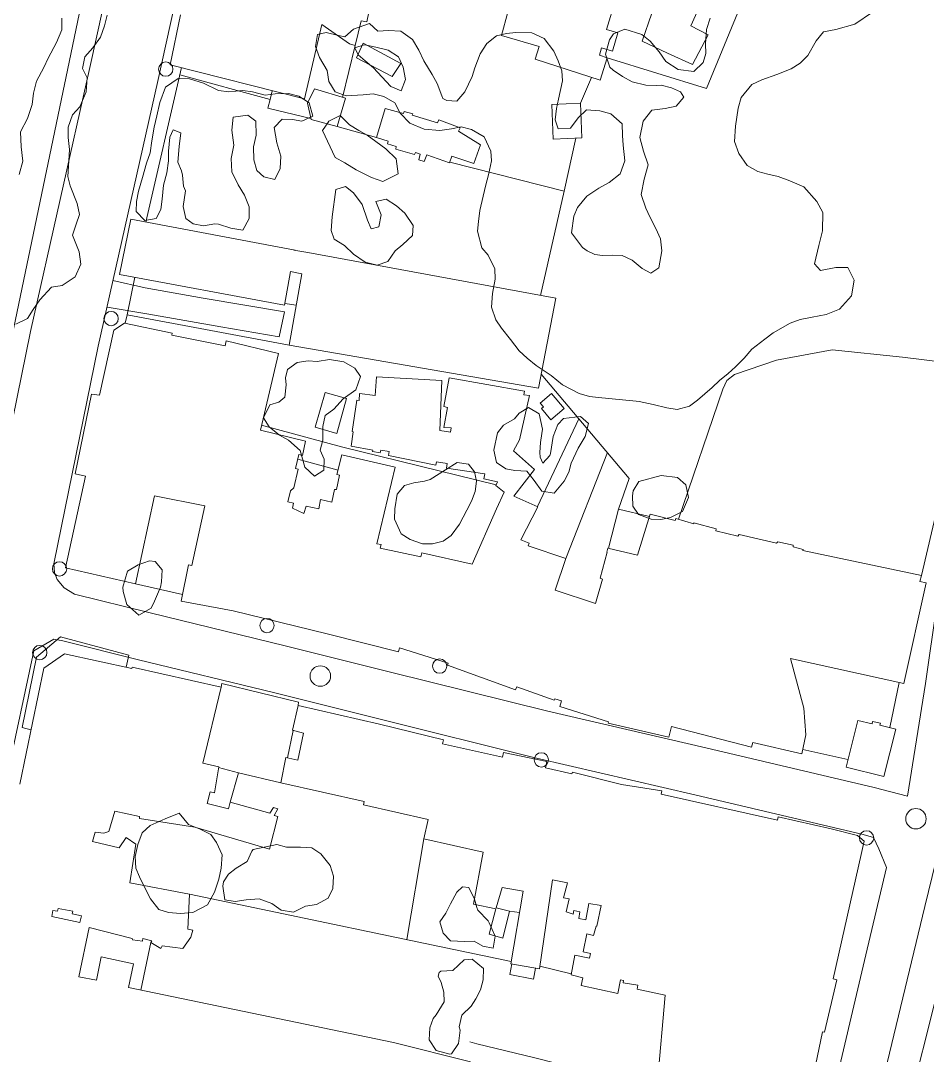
# Model space of a CAD drawing. Header units: metres. Extents: x 4652992 to 4879070, y 2074171 to 2309877.
# Drawn here: x 4653996.8 to 4654094.4, y 2307263.4 to 2307374.6 of the extents above; entities that cross this region are included whole.
import ezdxf

# ---------------------------------------------------------------- set-up
doc = ezdxf.new("R2010")
doc.units = ezdxf.units.M
doc.header["$MEASUREMENT"] = 0
doc.linetypes.add('DGN Style 3', pattern=[92.779933, 66.271381, -26.508552])
for name, color, linetype, lineweight in [('Level 18', 5, 'Continuous', 0), ('Level 19', 38, 'DGN Style 3', 0), ('Level 20', 30, 'DGN Style 3', 0), ('Level 30', 5, 'Continuous', 0), ('Level 31', 38, 'Continuous', 0), ('Level 35', 4, 'Continuous', 0), ('Level 36', 1, 'Continuous', 0), ('Level 37', 3, 'Continuous', 0), ('Level 40', 1, 'Continuous', 0), ('Level 45', 9, 'Continuous', 0), ('Level 53', 5, 'Continuous', 0), ('Level 61', 4, 'Continuous', 0)]:
    doc.layers.add(name, color=color, linetype=linetype, lineweight=lineweight)

# ---------------------------------------------------------------- blocks, each defined once
blk = doc.blocks.new('AL_1')
at = {"layer": 'Level 45'}
blk.add_circle((2.1e-05, 1.3e-05, 3e-05), 1.100002, dxfattribs=at)
blk = doc.blocks.new('POSTE_1')
at = {"layer": 'Level 61'}
blk.add_circle((-4.7e-05, -1.9e-05, -2.4e-05), 0.770001, dxfattribs=at)

msp = doc.modelspace()

# ---------------------------------------------------------------- linework, layer by layer
at = {"layer": 'Level 18', "color": 30}
for points in [[(4653993.06986, 2307317.732683, 1399.029663), (4653997.882727, 2307341.202971, 1397.629663), (4654004.257331, 2307369.598444, 1396.017163), (4654010.442095, 2307397.686935, 1394.304663), (4654011.548126, 2307403.068242, 1394.017163)], [(4654000.364053, 2307316.23692, 1399.022681), (4654005.163028, 2307339.639465, 1397.622681), (4654011.525829, 2307367.982365, 1396.010181), (4654017.725103, 2307396.136752, 1394.297681), (4654018.841643, 2307401.569191, 1394.010181)], [(4654002.599392, 2307312.961296, 1399.396345), (4654001.479448, 2307313.64142, 1399.296345), (4654000.728291, 2307314.54065, 1399.296345), (4654000.434504, 2307315.287385, 1399.258845), (4654000.364053, 2307316.23692, 1399.022681)], [(4654092.232994, 2307291.262576, 1399.329574), (4654088.620438, 2307292.171411, 1399.208845), (4654070.510841, 2307296.425941, 1399.046345), (4654053.508351, 2307300.37775, 1398.908845), (4654036.612643, 2307304.586467, 1399.271345), (4654025.261167, 2307307.420356, 1399.671345), (4654010.725771, 2307310.942945, 1399.683845), (4654002.599392, 2307312.961296, 1399.396345)], [(4654087.436258, 2307287.130894, 1399.205163), (4654069.332651, 2307291.384017, 1399.042663), (4654052.296412, 2307295.343669, 1398.905163), (4654035.359812, 2307299.562573, 1399.267663), (4654024.024335, 2307302.392468, 1399.667663), (4654009.491969, 2307305.914322, 1399.680163), (4654001.351313, 2307307.936219, 1399.392663), (4654000.366042, 2307308.140509, 1399.392663), (4653998.213388, 2307306.877301, 1399.517163)], [(4653979.703171, 2307222.708354, 1404.542163), (4653986.77421, 2307253.540759, 1402.767163), (4653990.774668, 2307272.085956, 1401.554663), (4653995.323199, 2307293.260925, 1400.417163), (4653998.213388, 2307306.877301, 1399.517163)], [(4654075.183271, 2307200.787365, 1404.510781), (4654083.319389, 2307234.559414, 1402.410781), (4654088.615163, 2307256.754869, 1401.085781), (4654094.084652, 2307279.398627, 1399.810781), (4654096.800728, 2307290.53879, 1399.285781)], [(4654070.458242, 2307201.925684, 1404.526381), (4654078.593114, 2307235.69256, 1402.426381), (4654083.889225, 2307257.889428, 1401.101381), (4654087.721877, 2307274.193431, 1399.826381), (4654089.955422, 2307283.560119, 1399.302017), (4654089.15259, 2307285.574766, 1399.302017), (4654088.569194, 2307286.811743, 1399.302017), (4654087.436258, 2307287.130894, 1399.205163)]]:
    msp.add_polyline3d(points, dxfattribs=at)
at = {"layer": 'Level 19', "linetype": 'DGN Style 3'}
msp.add_polyline3d([(4654092.232994, 2307291.262576, 1399.329574), (4654094.151988, 2307303.373144, 1398.567074), (4654095.38945, 2307311.865225, 1398.067074), (4654096.731121, 2307319.236557, 1397.825985), (4654097.670255, 2307322.93598, 1397.604574)], dxfattribs=at)
at = {"layer": 'Level 20', "linetype": 'Continuous'}
msp.add_polyline3d([(4654083.287826, 2307255.368865, 1401.251841), (4654077.91161, 2307256.743714, 1401.251841), (4654065.964528, 2307259.697983, 1401.039341), (4654061.870387, 2307260.638539, 1401.151841), (4654052.131251, 2307263.108865, 1401.126841), (4654045.899266, 2307264.633726, 1401.201841), (4654045.14786, 2307264.829641, 1401.264341)], dxfattribs=at)
at = {"layer": 'Level 30', "color": 1}
for points in [[(4654034.688816, 2307377.644558, 1400.109375), (4654034.034313, 2307374.509715, 1400.140625), (4654033.43756, 2307374.623841, 1398.296875), (4654032.814432, 2307371.972863, 1398.221875), (4654032.183463, 2307372.141644, 1398.121875), (4654029.201194, 2307374.220289, 1403.696875), (4654027.339247, 2307366.20729, 1403.659375), (4654012.892053, 2307369.883687, 1403.496875), (4654014.019065, 2307375.267444, 1403.421875)], [(4654060.807194, 2307376.886652, 1396.815625), (4654059.844242, 2307373.676346, 1394.896875), (4654061.071129, 2307373.323585, 1394.578125), (4654060.482802, 2307371.362349, 1394.515625), (4654059.309284, 2307371.691109, 1395.153125), (4654059.068796, 2307370.91483, 1395.246875), (4654059.898713, 2307370.630041, 1395.109375), (4654059.145266, 2307368.214861, 1395.409375), (4654052.173285, 2307370.476528, 1396.346875), (4654052.585706, 2307371.834483, 1396.346875), (4654048.549117, 2307373.022552, 1396.309375), (4654049.215045, 2307375.561055, 1397.740625)], [(4654070.384735, 2307377.387289, 1394.121875), (4654068.910871, 2307374.060349, 1394.153125), (4654070.791566, 2307373.123659, 1393.740625), (4654069.070646, 2307369.900455, 1393.784375), (4654066.390218, 2307371.150124, 1394.615625), (4654066.390218, 2307371.150124, 1395.715625), (4654063.684007, 2307372.44087, 1395.715625), (4654064.725908, 2307375.433871, 1394.540625)], [(4654045.579104, 2307359.27679, 1397.884375), (4654043.207213, 2307360.069773, 1398.009375), (4654042.956835, 2307359.353942, 1397.996875), (4654040.492122, 2307360.203487, 1398.171875), (4654040.227953, 2307359.479115, 1398.153125), (4654039.637124, 2307359.673937, 1398.153125), (4654039.805513, 2307360.291465, 1398.153125), (4654039.273958, 2307360.437459, 1398.153125), (4654039.1685, 2307360.239082, 1398.153125), (4654037.170504, 2307360.816936, 1398.171875), (4654037.213328, 2307361.100076, 1398.165625), (4654036.258684, 2307361.402218, 1398.165625), (4654036.332449, 2307361.666505, 1398.165625), (4654035.103452, 2307362.055341, 1398.046875), (4654036.014351, 2307365.185689, 1397.896875), (4654037.984015, 2307364.637809, 1397.984375), (4654038.063747, 2307364.877279, 1397.984375), (4654038.992665, 2307364.61623, 1398.003125), (4654038.944976, 2307364.463137, 1398.003125), (4654041.665386, 2307363.648404, 1398.303125), (4654041.788344, 2307363.971672, 1398.296875), (4654044.083461, 2307363.102625, 1397.840625), (4654043.92174, 2307362.764853, 1397.796875), (4654046.282552, 2307361.27119, 1397.478125), (4654045.579104, 2307359.27679, 1397.884375)], [(4654052.533144, 2307335.112122, 1401.521875), (4654025.694481, 2307339.724588, 1401.534375), (4654027.064126, 2307347.390914, 1400.309375), (4654025.827946, 2307347.652913, 1402.740625), (4654025.192068, 2307344.052814, 1402.684375), (4654007.446466, 2307347.345035, 1402.678125), (4654008.65201, 2307353.2689, 1402.628125), (4654026.353963, 2307349.940207, 1402.559375), (4654026.207198, 2307349.96244, 1400.440625), (4654027.702926, 2307349.710363, 1401.384375), (4654054.380631, 2307344.77729, 1401.415625), (4654052.533144, 2307335.112122, 1401.521875)], [(4654091.825034, 2307303.346895, 1403.028125), (4654079.614326, 2307306.038716, 1402.353125), (4654081.082239, 2307300.702688, 1402.403125), (4654081.292956, 2307297.841729, 1403.209375), (4654080.854844, 2307295.804618, 1403.396875), (4654075.578007, 2307296.999884, 1403.215625), (4654075.443146, 2307296.519698, 1403.209375), (4654066.811557, 2307298.745296, 1401.596875), (4654066.528951, 2307297.57872, 1401.596875), (4654060.019396, 2307299.093504, 1401.371875), (4654060.039061, 2307299.228416, 1400.784375), (4654054.831464, 2307300.872537, 1400.784375), (4654055.008139, 2307301.48252, 1400.809375), (4654054.276359, 2307301.697984, 1400.809375), (4654054.207271, 2307301.551243, 1400.809375), (4654050.191559, 2307303.001485, 1400.803125), (4654050.050822, 2307302.696973, 1400.803125), (4654042.74093, 2307305.337875, 1400.784375), (4654042.798114, 2307305.53385, 1401.359375), (4654037.568367, 2307307.183085, 1401.359375), (4654037.468464, 2307306.752932, 1401.440625), (4654029.785033, 2307308.689858, 1401.415625), (4654019.67617, 2307311.186856, 1401.609375), (4654014.079739, 2307312.211879, 1401.521875), (4654014.859602, 2307316.122415, 1402.209375), (4654015.208051, 2307316.065195, 1402.196875), (4654016.616261, 2307322.480241, 1403.971875), (4654011.217524, 2307323.552582, 1401.003125), (4654009.168758, 2307314.078033, 1401.053125), (4654001.621541, 2307315.797568, 1401.196875), (4654003.7736, 2307325.666623, 1401.546875), (4654002.683124, 2307325.89519, 1401.109375), (4654004.444312, 2307334.483217, 1400.896875), (4654005.279234, 2307334.360146, 1401.090625), (4654006.82321, 2307341.359759, 1401.078125), (4654007.967859, 2307342.118096, 1401.121875), (4654013.113528, 2307341.011224, 1400.990625), (4654013.067419, 2307340.812692, 1400.471875), (4654018.806921, 2307339.650041, 1402.678125), (4654018.915413, 2307340.217664, 1402.678125), (4654024.548307, 2307338.847209, 1402.896875), (4654022.601557, 2307330.615801, 1400.546875), (4654027.448125, 2307329.426922, 1400.390625), (4654027.11421, 2307327.888699, 1400.309375), (4654026.726585, 2307327.978208, 1400.315625), (4654026.38928, 2307326.47563, 1400.603125), (4654026.666156, 2307326.411695, 1400.603125), (4654026.194819, 2307324.382256, 1400.809375), (4654025.847047, 2307324.090688, 1400.809375), (4654025.543119, 2307322.882552, 1400.996875), (4654026.163321, 2307322.739337, 1400.984375), (4654026.054, 2307322.21839, 1400.953125), (4654027.288299, 2307321.654464, 1400.709375), (4654027.539186, 2307322.433248, 1400.603125), (4654028.903976, 2307322.129717, 1400.496875), (4654029.084269, 2307323.157223, 1400.378125), (4654030.297399, 2307322.853849, 1401.209375), (4654030.581814, 2307324.229187, 1401.178125), (4654030.788849, 2307324.216242, 1401.146875), (4654031.100613, 2307325.759581, 1401.034375), (4654030.837374, 2307325.831988, 1401.034375), (4654031.364991, 2307327.953021, 1401.046875), (4654037.11293, 2307326.625727, 1400.846875), (4654035.141468, 2307318.388404, 1401.403125), (4654035.578517, 2307318.310724, 1401.403125), (4654035.499936, 2307317.922132, 1401.859375), (4654039.856716, 2307316.985806, 1403.128125), (4654039.954058, 2307317.404929, 1402.996875), (4654045.368918, 2307316.201034, 1403.090625), (4654047.998696, 2307322.148063, 1402.465625), (4654047.998696, 2307322.148063, 1400.165625), (4654048.832871, 2307323.931021, 1398.784375), (4654047.929241, 2307324.662633, 1398.784375), (4654048.115182, 2307325.061297, 1398.784375), (4654046.654107, 2307325.352198, 1398.884375), (4654046.732765, 2307325.891847, 1399.015625), (4654042.618654, 2307326.516472, 1399.090625), (4654042.709215, 2307327.006888, 1399.065625), (4654041.547995, 2307327.182064, 1399.909375), (4654041.490735, 2307326.835033, 1399.909375), (4654036.365483, 2307327.879085, 1399.928125), (4654036.438112, 2307328.292294, 1399.928125), (4654035.564014, 2307328.447653, 1399.928125), (4654035.497412, 2307328.160885, 1399.928125), (4654034.648025, 2307328.322159, 1399.928125), (4654034.681326, 2307328.465543, 1399.928125), (4654032.360617, 2307328.873601, 1399.490625), (4654032.576096, 2307330.40431, 1399.678125), (4654032.467908, 2307330.440913, 1399.678125), (4654032.959516, 2307333.813716, 1399.728125), (4654033.213413, 2307333.801572, 1399.715625), (4654033.266606, 2307334.533038, 1399.715625), (4654034.949257, 2307334.342044, 1400.128125), (4654035.076364, 2307336.346382, 1400.028125), (4654042.120689, 2307335.928323, 1400.028125), (4654041.910093, 2307330.54991, 1399.340625), (4654043.051725, 2307330.390878, 1399.721875), (4654043.109889, 2307330.84229, 1401.778125), (4654042.353321, 2307330.900783, 1401.778125), (4654042.731839, 2307333.033003, 1401.615625), (4654042.322063, 2307333.127627, 1401.615625), (4654042.914928, 2307336.233006, 1401.559375), (4654051.006067, 2307334.807467, 1401.440625), (4654050.93779, 2307334.415892, 1401.440625), (4654051.569423, 2307334.316688, 1401.440625), (4654050.493856, 2307329.572186, 1401.434375), (4654050.493856, 2307329.572186, 1398.921875), (4654049.825323, 2307328.364811, 1398.846875), (4654052.079502, 2307326.354971, 1398.559375), (4654049.859527, 2307323.515511, 1399.871875), (4654052.445109, 2307322.371873, 1399.996875), (4654050.6377, 2307318.797119, 1400.228125), (4654051.519019, 2307318.465727, 1400.246875), (4654051.415948, 2307318.175286, 1400.246875), (4654055.453402, 2307316.789717, 1400.315625), (4654054.328565, 2307313.383315, 1400.603125), (4654058.659646, 2307311.953265, 1403.215625), (4654059.415701, 2307314.583554, 1403.178125), (4654059.146092, 2307314.680684, 1403.178125), (4654059.893956, 2307317.475796, 1403.153125), (4654059.885446, 2307317.489398, 1398.215625), (4654059.972571, 2307317.911536, 1398.215625), (4654063.162626, 2307317.15212, 1398.284375), (4654064.531184, 2307321.5497, 1397.846875), (4654067.22791, 2307320.880849, 1401.690625), (4654067.304379, 2307321.107601, 1401.690625), (4654069.217489, 2307320.538111, 1401.621875), (4654069.238167, 2307320.626444, 1401.621875), (4654071.649776, 2307319.988473, 1401.390625), (4654071.614345, 2307319.787165, 1401.390625), (4654073.975651, 2307319.184077, 1402.759375), (4654074.124611, 2307319.370825, 1402.753125), (4654078.121226, 2307318.4602, 1403.428125), (4654078.254679, 2307318.580698, 1403.421875), (4654079.924028, 2307318.218754, 1403.853125), (4654079.91003, 2307318.059052, 1403.809375), (4654080.98954, 2307317.775029, 1403.971875), (4654080.950013, 2307317.656132, 1403.959375), (4654093.712698, 2307314.978676, 1402.978125), (4654093.562783, 2307314.338267, 1403.009375), (4654094.214776, 2307314.176174, 1403.009375), (4654091.825034, 2307303.346895, 1403.028125)], [(4653996.724622, 2307292.518665, 1404.279483), (4653998.075126, 2307299.119586, 1405.854483), (4653999.285123, 2307305.022243, 1405.635733), (4654001.507923, 2307306.540856, 1405.573233), (4654008.783806, 2307304.98521, 1407.123233), (4654008.817368, 2307305.128246, 1407.123233), (4654018.36384, 2307302.958173, 1405.823233), (4654016.412455, 2307294.790695, 1403.604483), (4654018.119632, 2307294.410074, 1403.248233), (4654017.651316, 2307291.618676, 1403.041983), (4654017.186427, 2307291.725483, 1403.041983), (4654016.889535, 2307290.460157, 1402.673233), (4654019.170451, 2307289.889742, 1402.523233), (4654019.360397, 2307290.59984, 1402.485733), (4654023.600135, 2307289.428645, 1402.566983), (4654024.001131, 2307290.043871, 1402.579483), (4654024.4889, 2307289.885424, 1402.535733), (4654024.097876, 2307289.163543, 1402.604483), (4654024.460565, 2307289.068621, 1402.610733), (4654023.568019, 2307285.562971, 1402.866983), (4654015.557573, 2307287.913834, 1402.873233), (4654009.606901, 2307288.85082, 1402.966983), (4654009.611554, 2307289.070258, 1402.966983), (4654006.951545, 2307289.634571, 1403.029483), (4654006.29757, 2307287.440399, 1403.004483), (4654005.751217, 2307287.252491, 1403.129483), (4654004.807821, 2307287.364644, 1403.891983), (4654004.54839, 2307286.356497, 1403.891983), (4654007.406148, 2307285.688752, 1403.279483), (4654008.155463, 2307286.793323, 1402.679483), (4654009.216398, 2307286.08551, 1402.698233), (4654008.550459, 2307281.94435, 1404.466983), (4654014.986981, 2307280.721585, 1403.760733), (4654014.804485, 2307276.948039, 1403.473233), (4654015.325064, 2307276.828484, 1403.479483), (4654015.11677, 2307276.087715, 1403.629483), (4654014.257376, 2307274.858633, 1403.804483), (4654012.048611, 2307275.145547, 1403.798233), (4654011.898992, 2307274.855188, 1403.791983), (4654010.831253, 2307275.529496, 1404.010733), (4654010.9304, 2307275.703878, 1404.010733), (4654009.960848, 2307275.949737, 1404.010733), (4654009.899838, 2307275.639028, 1404.010733), (4654008.849161, 2307275.787547, 1404.010733), (4654008.80767, 2307275.959436, 1404.010733), (4654004.167782, 2307277.129395, 1403.648233), (4654003.064939, 2307271.816046, 1404.035733), (4654004.952255, 2307271.452192, 1404.023233), (4654005.456558, 2307273.957328, 1403.535733), (4654008.938839, 2307273.227179, 1403.591983), (4654008.421664, 2307270.667014, 1407.641983), (4654036.903127, 2307264.769491, 1406.429483), (4654036.903127, 2307264.769491, 1405.210733), (4654045.200446, 2307262.689711, 1405.441983)], [(4654081.199702, 2307256.95475, 1402.848233), (4654083.060458, 2307265.91664, 1402.585733), (4654083.295927, 2307265.874194, 1404.841983), (4654084.608789, 2307271.491743, 1404.766983), (4654084.223206, 2307271.59186, 1402.304483), (4654087.558418, 2307286.412742, 1401.585733), (4654086.835564, 2307287.019693, 1401.585733), (4654083.99568, 2307287.718018, 1404.529483), (4654078.303834, 2307289.012989, 1404.523233), (4654078.224032, 2307288.67153, 1401.535733), (4654065.718449, 2307291.460976, 1401.266983), (4654065.792308, 2307291.82701, 1401.266983), (4654061.466742, 2307292.518205, 1401.241983), (4654056.18622, 2307293.823207, 1401.229483), (4654056.122852, 2307293.652062, 1401.229483), (4654053.272671, 2307294.306327, 1404.141983), (4654053.424551, 2307294.956201, 1404.141983), (4654048.759738, 2307295.945779, 1404.048233), (4654048.630233, 2307295.441644, 1401.541983), (4654042.18762, 2307296.874138, 1401.929483), (4654042.29059, 2307297.31473, 1401.929483), (4654035.41308, 2307298.986324, 1402.941983), (4654026.662913, 2307300.994946, 1402.854483), (4654026.064702, 2307298.335287, 1402.848233), (4654027.24363, 2307298.029844, 1402.848233), (4654026.61354, 2307295.133783, 1402.848233), (4654025.344109, 2307295.401972, 1402.848233), (4654024.815806, 2307292.691448, 1402.891983)], [(4654024.815806, 2307292.691448, 1402.891983), (4654033.770745, 2307290.659033, 1404.885733), (4654033.690944, 2307290.317574, 1404.885733), (4654040.633409, 2307288.723915, 1404.829483), (4654040.17678, 2307286.67007, 1401.816983), (4654046.583548, 2307285.234199, 1401.735733), (4654045.519025, 2307279.629277, 1401.254483), (4654047.929954, 2307279.145477, 1401.560733), (4654047.219853, 2307276.407052, 1402.154483), (4654048.685345, 2307275.977798, 1402.079483), (4654049.41188, 2307278.886538, 1401.573233), (4654047.983818, 2307279.225958, 1401.498233), (4654048.628381, 2307281.43396, 1401.385733), (4654050.880679, 2307281.021391, 1401.341983), (4654049.538558, 2307273.228682, 1401.373233), (4654052.610738, 2307272.67433, 1401.535733), (4654054.041341, 2307282.245615, 1401.885733), (4654055.648626, 2307281.923082, 1401.460733), (4654055.206246, 2307280.330196, 1401.310733), (4654055.816207, 2307280.190178, 1401.341983), (4654055.483337, 2307278.815873, 1401.091983), (4654056.241631, 2307278.560565, 1401.060733), (4654056.329155, 2307278.935068, 1401.060733), (4654056.950206, 2307278.792504, 1401.054483), (4654056.859719, 2307278.105327, 1401.054483), (4654057.602762, 2307277.93476, 1401.054483), (4654057.925919, 2307279.717494, 1401.054483), (4654059.261098, 2307279.480635, 1402.366983), (4654058.810217, 2307277.251385, 1403.273233), (4654058.71298, 2307277.285312, 1403.273233), (4654058.431789, 2307276.282133, 1400.341983), (4654057.708352, 2307276.436594, 1400.341983), (4654057.324401, 2307274.493729, 1400.754483), (4654058.116953, 2307274.335008, 1403.754483), (4654057.998538, 2307273.828328, 1401.104483), (4654056.416007, 2307274.156784, 1401.060733), (4654056.021565, 2307272.01903, 1401.579483), (4654057.305454, 2307271.712705, 1403.873233), (4654057.12605, 2307270.895063, 1403.873233), (4654061.06822, 2307270.013341, 1403.985733), (4654061.335536, 2307271.507145, 1402.023233), (4654061.665668, 2307271.419756, 1402.010733), (4654061.639731, 2307271.158779, 1402.010733), (4654063.198495, 2307270.928624, 1401.616983), (4654063.139886, 2307270.477849, 1401.573233), (4654066.133447, 2307269.837093, 1403.941983), (4654065.316756, 2307260.542689, 1403.010733)], [(4654003.188907, 2307277.648901, 1403.948233), (4654000.170709, 2307278.307398, 1403.623233), (4654000.27591, 2307278.955543, 1403.616983), (4654000.784274, 2307278.88514, 1403.616983), (4654000.841478, 2307279.17917, 1403.616983), (4654002.423221, 2307278.879665, 1403.588858), (4654002.359998, 2307278.609929, 1403.563858), (4654003.337829, 2307278.373723, 1403.676358), (4654003.188907, 2307277.648901, 1403.948233)]]:
    msp.add_polyline3d(points, dxfattribs=at)
at = {"layer": 'Level 31'}
for points in [[(4654028.436705, 2307367.298153, 1398.109375), (4654031.760437, 2307366.286478, 1397.903125), (4654030.857403, 2307363.245669, 1398.215625), (4654028.062501, 2307364.006871, 1398.503125), (4654027.663283, 2307365.758464, 1398.359375), (4654028.436705, 2307367.298153, 1398.109375)], [(4654053.863826, 2307331.712184, 1397.353125), (4654052.832236, 2307332.929776, 1397.321875), (4654053.051216, 2307333.115304, 1397.290625), (4654052.717397, 2307333.509312, 1397.284375), (4654053.919372, 2307334.527672, 1397.265625), (4654055.284781, 2307332.916072, 1397.246875), (4654053.863826, 2307331.712184, 1397.353125)], [(4654090.966044, 2307298.464597, 1403.6625), (4654089.664071, 2307293.361205, 1403.59375), (4654085.602537, 2307294.357522, 1403.5375), (4654086.864434, 2307299.388818, 1403.625), (4654088.403385, 2307299.033323, 1404.08125), (4654088.467851, 2307299.285694, 1404.0875), (4654089.300845, 2307299.081664, 1404.09375), (4654089.25642, 2307298.865397, 1404.090625), (4654090.966044, 2307298.464597, 1403.6625)]]:
    msp.add_polyline3d(points, dxfattribs=at)
for points in [[(4654036.789216, 2307368.616646, 1397.703125), (4654032.931183, 2307370.63819, 1398.003125), (4654033.650436, 2307372.200019, 1397.959375), (4654037.696699, 2307370.030031, 1397.684375)], [(4654057.046732, 2307365.750899, 1396.134375), (4654057.19864, 2307362.031005, 1396.134375), (4654054.106512, 2307361.904732, 1396.134375), (4654053.954603, 2307365.624626, 1396.134375)], [(4654030.818979, 2307330.254922, 1399.503125), (4654031.867406, 2307334.016576, 1399.484375), (4654029.584382, 2307334.660594, 1399.484375), (4654028.505099, 2307330.917769, 1399.484375)]]:
    msp.add_3dface(points, dxfattribs=at)
at = {"layer": 'Level 35'}
for p, q in [((4654032.814433, 2307371.972863, 1397.734375), (4654031.446389, 2307366.382068, 1397.671875)), ((4654014.097016, 2307369.577058, 1399.609375), (4654010.262657, 2307352.966033, 1399.784375)), ((4654057.046732, 2307365.750898, 1395.509375), (4654058.230912, 2307368.511472, 1395.409375)), ((4654030.857402, 2307363.245669, 1397.996875), (4654035.103979, 2307362.057151, 1397.821875)), ((4654055.2741, 2307356.294131, 1396.646875), (4654056.525704, 2307362.003524, 1396.046875)), ((4654008.263951, 2307343.000111, 1399.534375), (4654009.080809, 2307347.041826, 1399.534375)), ((4654025.223998, 2307344.233594, 1399.959375), (4654026.465713, 2307344.041414, 1399.959375)), ((4654052.399244, 2307322.392159, 1398.353125), (4654056.867011, 2307331.829494, 1396.978425)), ((4654026.61541, 2307327.482961, 1400.315625), (4654030.953532, 2307326.298944, 1400.315625)), ((4654055.453402, 2307316.789716, 1397.996875), (4654059.929276, 2307328.194308, 1396.459375)), ((4654014.225997, 2307312.945275, 1401.196875), (4654009.168758, 2307314.078033, 1401.196875)), ((4654091.322063, 2307303.457774, 1401.653125), (4654090.302603, 2307298.620133, 1401.653125)), ((4654026.143122, 2307298.314969, 1402.516983), (4654025.518512, 2307295.365126, 1402.516983)), ((4654085.810911, 2307295.188329, 1401.603125), (4654080.955358, 2307296.271983, 1401.603125)), ((4654024.815806, 2307292.691448, 1402.216983), (4654020.240528, 2307293.764827, 1402.216983)), ((4654049.41188, 2307278.886538, 1401.266983), (4654050.486615, 2307278.733353, 1401.266983)), ((4654010.831253, 2307275.529496, 1404.079483), (4654009.736801, 2307270.394695, 1404.079483)), ((4654052.652364, 2307272.952826, 1401.579483), (4654056.044154, 2307272.141456, 1401.579483))]:
    msp.add_line(p, q, dxfattribs=at)
at = {"layer": 'Level 35', "extrusion": (-0.3747187024232211, 0.0953614283310533, 0.9222212814942622), "elevation": -1522623.558551, "flags": 128}
msp.add_lwpolyline([(-3383900.892791, 3635193.33841), (-3383900.712352, 3635204.265251), (-3383901.677511, 3635204.265251)], dxfattribs=at)
at = {"layer": 'Level 35', "flags": 128}
for points, elevation in [([(4654028.037877, 2307364.114913), (4654023.407694, 2307365.22917), (4654023.641702, 2307366.152291)], 1398.409375), ([(4654026.662913, 2307300.994946), (4654026.695813, 2307301.335707), (4654018.450588, 2307303.367841), (4654018.362852, 2307302.958397)], 1402.279483), ([(4654019.360397, 2307290.59984), (4654020.240528, 2307293.764827), (4654018.107268, 2307294.336374)], 1402.479483)]:
    msp.add_lwpolyline(points, dxfattribs=dict(at, elevation=elevation))
at = {"layer": 'Level 35', "extrusion": (0.0594627042005131, 0.026518057875559, 0.997878238772482), "elevation": 339323.327678, "flags": 128}
msp.add_lwpolyline([(211735.879121, -5179194.2447), (211728.024565, -5179204.228149), (211718.826045, -5179197.316531)], dxfattribs=at)
at = {"layer": 'Level 35', "extrusion": (-0.0137840911597543, 0.002964760039504, 0.9999005995741816), "elevation": -55911.160584, "flags": 128}
msp.add_lwpolyline([(4653602.829269, 2307515.629088), (4653585.396949, 2307518.904625), (4653585.202555, 2307518.000734)], dxfattribs=at)
at = {"layer": 'Level 35', "extrusion": (0.1491761460022069, 0.0485745274624669, 0.987616824859584), "elevation": 807731.499409, "flags": 128}
msp.add_lwpolyline([(752961.39972, -5075888.200087), (752964.201408, -5075890.35134), (752977.784003, -5075884.774018)], dxfattribs=at)
at = {"layer": 'Level 35', "extrusion": (0.1995324187684671, 0.6833021787300244, 0.7023424708809848), "elevation": 2506215.886473, "flags": 128}
msp.add_lwpolyline([(-3820715.420574, -2470815.124886), (-3820698.318886, -2470814.053717), (-3820689.400834, -2470813.807875)], dxfattribs=at)
at = {"layer": 'Level 35', "extrusion": (-0.0071108215910907, 0.0419109467931311, 0.9990960458110135), "elevation": 65004.132756, "flags": 128}
msp.add_lwpolyline([(-4974446.398994, -1494893.691419), (-4974443.227572, -1494895.01464), (-4974441.471065, -1494891.044976)], dxfattribs=at)
at = {"layer": 'Level 35'}
for points in [[(4654071.292577, 2307391.992083, 1393.709375), (4654078.354509, 2307386.160093, 1393.584375), (4654070.600074, 2307367.330158, 1393.859375), (4654059.898713, 2307370.630041, 1394.684375)], [(4654067.573573, 2307321.027468, 1396.259375), (4654072.366566, 2307334.998148, 1394.946875), (4654072.796814, 2307335.932155, 1394.959375), (4654073.605635, 2307336.567429, 1395.121875), (4654078.117759, 2307338.109304, 1396.459375), (4654084.114259, 2307339.238135, 1397.909375), (4654091.670573, 2307338.457001, 1398.471875), (4654098.391328, 2307337.63387, 1399.459375), (4654098.742315, 2307337.31802, 1399.471875), (4654098.699448, 2307336.224153, 1399.546875), (4654093.712698, 2307314.978676, 1399.921875)], [(4654052.180572, 2307272.751951, 1401.273233), (4654051.988409, 2307271.572978, 1401.329483), (4654049.444354, 2307272.075728, 1401.329483), (4654049.657523, 2307273.207216, 1401.329483)]]:
    msp.add_polyline3d(points, dxfattribs=at)
at = {"layer": 'Level 36'}
msp.add_polyline3d([(4654082.52708, 2307216.593431, 1406.473233), (4654090.073098, 2307248.839088, 1404.098233), (4654097.637624, 2307278.947953, 1402.198233), (4654138.113328, 2307269.869064, 1400.698233), (4654167.851684, 2307263.306462, 1399.123233), (4654176.142335, 2307262.094743, 1399.148233), (4654167.65155, 2307228.58291, 1400.973233)], dxfattribs=at)
at = {"layer": 'Level 37'}
for p, q in [((4653995.720537, 2307339.92096, 1400.119596), (4654008.763461, 2307402.419688, 1396.007096)), ((4654040.17678, 2307286.67007, 1401.780435), (4654038.368933, 2307275.816846, 1402.380435)), ((4654049.579309, 2307273.46529, 1401.830436), (4654014.986981, 2307280.721585, 1402.830436))]:
    msp.add_line(p, q, dxfattribs=at)
msp.add_polyline3d([(4653997.920819, 2307298.365374, 1401.901871), (4653996.980593, 2307298.639134, 1401.901871), (4653998.508862, 2307306.197757, 1401.539371), (4654001.090261, 2307308.388697, 1401.539371), (4654008.448726, 2307306.398464, 1401.539371), (4654008.174446, 2307305.115496, 1401.539371)], dxfattribs=at)
at = {"layer": 'Level 40', "color": 3}
for points in [[(4654088.44147, 2307375.537618, 1388.740925), (4654086.569387, 2307374.262013, 1388.740925), (4654084.526413, 2307373.68941, 1388.890925), (4654083.177203, 2307373.431147, 1388.965925), (4654082.382386, 2307372.476407, 1388.990925), (4654081.486518, 2307370.881267, 1389.215925), (4654080.677744, 2307370.071954, 1389.390925), (4654079.719041, 2307369.439368, 1389.615925), (4654078.150216, 2307368.852424, 1389.865925), (4654076.536067, 2307368.275914, 1390.090925), (4654075.462303, 2307367.764625, 1390.265925), (4654074.325857, 2307366.367079, 1390.665925), (4654074.008693, 2307365.207574, 1390.840925), (4654073.705538, 2307363.286373, 1391.265925), (4654073.611542, 2307361.648854, 1391.640925), (4654074.07534, 2307360.356975, 1391.990925), (4654074.967963, 2307359.061189, 1392.440925), (4654076.108065, 2307358.4195, 1392.865925), (4654077.185383, 2307358.124095, 1393.065925), (4654078.31848, 2307357.863255, 1393.265925), (4654079.545728, 2307357.391123, 1393.465925), (4654081.069332, 2307356.75596, 1393.740925), (4654082.474476, 2307355.199977, 1394.015925), (4654083.105611, 2307354.011791, 1394.065925), (4654083.074399, 2307352.027987, 1394.190925), (4654082.663136, 2307350.463504, 1394.490925), (4654082.203098, 2307348.483608, 1394.715925), (4654082.84814, 2307347.766265, 1395.490925), (4654084.50066, 2307348.09692, 1396.140925), (4654085.787137, 2307348.085198, 1396.340925), (4654086.477554, 2307346.741151, 1396.565925), (4654086.181352, 2307345.055371, 1396.640925), (4654084.888024, 2307343.599131, 1396.640925), (4654083.465626, 2307343.025884, 1396.565925), (4654081.969989, 2307342.753924, 1396.465925), (4654080.666103, 2307342.485226, 1396.340925), (4654079.578381, 2307342.119363, 1396.190925), (4654077.758575, 2307341.068747, 1395.940925), (4654076.880064, 2307340.370296, 1395.840925), (4654075.489084, 2307339.315772, 1395.765925), (4654074.638488, 2307338.326468, 1395.740925), (4654073.7077, 2307337.403029, 1395.740925), (4654072.919837, 2307336.683711, 1395.715925), (4654071.985546, 2307335.950697, 1395.690925), (4654071.187228, 2307335.186381, 1395.515925), (4654069.632412, 2307333.837741, 1395.515925), (4654068.764356, 2307333.184288, 1395.640925), (4654067.439559, 2307332.825595, 1395.840925), (4654066.330875, 2307332.986007, 1396.390925), (4654064.845642, 2307333.375315, 1396.815925), (4654063.339498, 2307333.674627, 1397.090925), (4654063.011775, 2307333.702664, 1397.440925), (4654058.968593, 2307334.115045, 1402.627471)], [(4654006.100488, 2307375.206351, 1398.557096), (4654005.824969, 2307374.070614, 1398.557096), (4654005.393802, 2307372.838083, 1398.557096), (4654004.58456, 2307371.721126, 1398.557096), (4654003.726363, 2307370.74907, 1398.582096), (4654003.448648, 2307369.480458, 1398.819596), (4654003.955888, 2307368.480812, 1399.219596), (4654003.869471, 2307366.980473, 1399.344596), (4654003.164853, 2307365.358709, 1399.294596), (4654002.385579, 2307364.501487, 1399.169596), (4654001.932194, 2307363.167467, 1398.969596), (4654001.903516, 2307362.053726, 1398.957096), (4654002.051668, 2307360.765016, 1398.994596), (4654002.006327, 2307359.575158, 1399.094596), (4654001.875474, 2307357.871842, 1399.394596), (4654002.141429, 2307356.875571, 1399.594596), (4654002.905712, 2307354.961785, 1399.644596), (4654003.132786, 2307353.787909, 1399.644596), (4654002.771629, 2307352.752342, 1399.744596), (4654002.402721, 2307351.558529, 1400.007096), (4654003.112495, 2307349.764271, 1400.332096), (4654003.280668, 2307348.444176, 1400.482096), (4654002.662723, 2307347.095492, 1400.594596), (4654001.276358, 2307346.167589, 1400.619596), (4654000.127794, 2307345.95744, 1400.594596), (4653998.86827, 2307344.626217, 1400.544596), (4653998.152417, 2307343.567337, 1400.507096), (4653997.541061, 2307342.617277, 1400.457096), (4653996.303628, 2307342.001172, 1400.419596)], [(4653996.651654, 2307358.086332, 1399.282096), (4653997.044975, 2307359.514509, 1399.244596), (4653996.870086, 2307361.049609, 1399.107096), (4653996.799694, 2307362.693531, 1398.932096), (4653997.542157, 2307364.11965, 1398.757096), (4653998.059997, 2307365.625262, 1398.669596), (4653998.187618, 2307366.822452, 1398.594596), (4653998.496463, 2307368.110422, 1398.494596), (4653999.30674, 2307369.600631, 1398.319596), (4653999.770198, 2307370.612144, 1398.169596), (4654000.67606, 2307372.293303, 1398.069596), (4654001.242854, 2307373.654014, 1398.194596), (4654001.242599, 2307374.881271, 1398.232096)], [(4654058.968593, 2307334.115045, 1402.627471), (4654058.003773, 2307334.23176, 1402.703125), (4654056.903236, 2307334.532007, 1402.803125), (4654055.106524, 2307335.458378, 1402.953125), (4654053.894883, 2307336.482708, 1403.128125), (4654052.272949, 2307337.55505, 1403.403125), (4654051.286455, 2307338.341223, 1403.528125), (4654050.443637, 2307339.140843, 1403.603125), (4654049.506014, 2307340.334834, 1403.653125), (4654048.534322, 2307341.583244, 1403.653125), (4654047.944787, 2307342.464174, 1403.653125), (4654047.469295, 2307343.83103, 1403.578125), (4654047.578873, 2307345.295846, 1403.478125), (4654047.842495, 2307346.818284, 1403.578125), (4654047.824697, 2307347.939943, 1403.603125), (4654047.092955, 2307349.412431, 1403.503125), (4654046.438249, 2307350.215254, 1403.403125), (4654045.967191, 2307352.000171, 1403.178125), (4654046.072335, 2307353.046926, 1403.053125), (4654046.20858, 2307354.226207, 1402.903125), (4654046.571442, 2307355.772334, 1402.528125), (4654046.851364, 2307356.96506, 1402.128125), (4654047.154987, 2307358.059194, 1401.428125), (4654047.463045, 2307359.571389, 1400.653125), (4654047.380076, 2307360.61494, 1400.478125), (4654046.658701, 2307362.131604, 1400.278125), (4654045.295983, 2307362.91137, 1400.203125), (4654044.195447, 2307363.211617, 1400.153125), (4654043.158613, 2307362.984968, 1400.153125), (4654041.899598, 2307362.809532, 1400.153125), (4654040.203623, 2307362.967644, 1400.178125), (4654038.666127, 2307363.601439, 1400.178125), (4654037.652965, 2307364.673148, 1400.128125), (4654037.070832, 2307365.785197, 1400.028125), (4654035.875491, 2307366.479816, 1399.753125), (4654034.720151, 2307366.746131, 1399.578125), (4654033.669983, 2307366.66225, 1399.453125), (4654031.812564, 2307366.531622, 1399.453125), (4654030.654257, 2307366.98488, 1399.453125), (4654029.972884, 2307368.07324, 1399.453125), (4654029.787709, 2307369.280045, 1399.503125), (4654028.94636, 2307370.684669, 1399.553125), (4654028.518269, 2307371.854339, 1399.653125), (4654028.730054, 2307373.155901, 1399.703125), (4654029.667648, 2307373.358862, 1399.828125), (4654031.000732, 2307373.051575, 1399.878125), (4654031.667275, 2307372.897931, 1399.878125), (4654032.606337, 2307373.705896, 1399.928125), (4654034.338581, 2307374.309075, 1399.540625), (4654035.248248, 2307373.493922, 1399.715625), (4654036.387764, 2307373.557333, 1399.628125), (4654037.711741, 2307373.508365, 1399.465625), (4654038.949608, 2307372.594282, 1399.165625), (4654039.64287, 2307371.456389, 1399.053125), (4654040.197585, 2307370.327138, 1398.990625), (4654041.067855, 2307368.8457, 1399.078125), (4654041.614453, 2307367.881339, 1399.190625), (4654042.117263, 2307366.531167, 1399.590625), (4654042.243165, 2307366.269266, 1400.003125), (4654042.656424, 2307366.034312, 1400.178125), (4654043.719925, 2307365.975425, 1400.228125), (4654044.611586, 2307366.980576, 1400.378125), (4654045.371406, 2307368.62146, 1400.428125), (4654045.688363, 2307369.572826, 1400.478125), (4654046.228969, 2307371.077981, 1400.478125), (4654046.953253, 2307372.168279, 1400.403125), (4654047.991555, 2307372.999933, 1400.328125), (4654049.083193, 2307373.260515, 1400.278125), (4654050.088924, 2307373.35464, 1400.253125), (4654051.816001, 2307373.329053, 1400.253125), (4654053.12095, 2307372.702298, 1400.328125), (4654054.160779, 2307371.345052, 1400.603125), (4654054.619971, 2307370.307908, 1400.728125), (4654055.024361, 2307369.236831, 1400.803125), (4654055.096962, 2307368.149104, 1400.653125), (4654054.685229, 2307366.195159, 1400.528125), (4654054.446777, 2307365.179132, 1400.453125), (4654054.300164, 2307363.955677, 1400.278125), (4654054.636416, 2307362.993436, 1400.003125), (4654055.963568, 2307363.060036, 1399.428125), (4654056.787091, 2307364.174023, 1399.128125), (4654057.692085, 2307365.036405, 1398.628125), (4654059.121443, 2307364.939751, 1398.303125), (4654060.310851, 2307364.619018, 1398.128125), (4654061.512125, 2307363.550512, 1398.128125), (4654061.543256, 2307362.286085, 1398.353125), (4654061.626225, 2307361.242533, 1398.503125), (4654061.796597, 2307359.573492, 1398.803125), (4654061.321162, 2307358.146443, 1399.128125), (4654060.118449, 2307357.212993, 1399.653125), (4654058.998675, 2307356.632942, 1400.078125), (4654057.717457, 2307355.764152, 1400.728125), (4654056.729523, 2307354.548369, 1401.353125), (4654056.323694, 2307353.617489, 1401.453125), (4654056.086739, 2307351.809515, 1401.378125), (4654057.262843, 2307350.234598, 1401.353125), (4654057.758499, 2307349.864906, 1401.307411)], [(4654057.758499, 2307349.864906, 1401.307411), (4654058.577831, 2307349.486676, 1400.307411), (4654059.414572, 2307349.388866, 1399.507411), (4654060.519754, 2307349.418879, 1398.682411), (4654061.513377, 2307349.379763, 1397.707411), (4654062.594198, 2307348.893934, 1397.107411), (4654063.671567, 2307347.98226, 1396.607411), (4654064.605961, 2307347.482734, 1396.432411), (4654065.453106, 2307348.046192, 1396.357411), (4654065.780674, 2307349.866964, 1396.332411), (4654065.655055, 2307351.175803, 1396.207411), (4654065.149436, 2307352.287691, 1396.132411), (4654064.483432, 2307353.531309, 1396.132411), (4654064.082418, 2307354.476904, 1396.132411), (4654063.55934, 2307355.924643, 1396.132411), (4654063.900865, 2307357.599989, 1396.132411), (4654064.301673, 2307359.119475, 1396.232411), (4654063.834373, 2307360.601777, 1396.382411), (4654063.412398, 2307362.073647, 1396.457411), (4654063.774834, 2307363.838988, 1396.457411), (4654064.712576, 2307364.997849, 1396.257411), (4654066.141978, 2307365.190247, 1396.107411), (4654067.344761, 2307365.434814, 1396.007411), (4654068.139577, 2307366.389554, 1395.832411), (4654067.801348, 2307366.988864, 1395.807411), (4654066.846044, 2307367.398394, 1395.807411), (4654065.723402, 2307367.704233, 1395.807411), (4654065.238796, 2307367.673576, 1395.807411), (4654064.053422, 2307367.709429, 1395.982411), (4654062.603057, 2307368.043305, 1396.132411), (4654061.543148, 2307368.619129, 1396.182411), (4654060.559928, 2307369.319512, 1396.332411), (4654060.20429, 2307369.638403, 1396.307411), (4654059.71608, 2307371.030711, 1396.282411), (4654060.172666, 2307372.58476, 1396.257411), (4654060.601441, 2307373.197123, 1396.232411), (4654061.821632, 2307373.72211, 1396.132411), (4654063.648546, 2307373.159338, 1395.982411), (4654064.530662, 2307372.434824, 1395.957411), (4654065.499975, 2307371.263597, 1395.832411), (4654066.218256, 2307370.244967, 1395.707411), (4654067.543156, 2307369.37112, 1395.557411), (4654069.216638, 2307369.1755, 1395.382411), (4654070.248529, 2307370.123069, 1395.332411), (4654070.523872, 2307371.102583, 1395.307411), (4654070.481947, 2307372.155133, 1395.232411), (4654070.600356, 2307373.692223, 1395.157411), (4654070.9733, 2307374.886291, 1395.157411)], [(4654033.126048, 2307370.955998, 1398.578125), (4654033.890185, 2307370.313368, 1398.740625), (4654034.772282, 2307369.573574, 1398.815625), (4654035.669161, 2307368.59712, 1398.915625), (4654036.64468, 2307367.555889, 1398.990625), (4654037.750191, 2307367.067831, 1399.053125), (4654038.224653, 2307368.288021, 1398.990625), (4654037.954143, 2307369.633266, 1398.915625), (4654037.443158, 2307370.754031, 1398.878125), (4654036.362185, 2307371.446362, 1398.865625), (4654035.031797, 2307371.776322, 1398.928125), (4654034.024907, 2307371.98507, 1398.978125), (4654033.77485, 2307372.019379, 1398.990625), (4654032.764865, 2307371.715682, 1398.965625), (4654033.126048, 2307370.955998, 1398.578125)], [(4654014.293235, 2307354.635063, 1400.178125), (4654014.577638, 2307353.359799, 1400.178125), (4654015.382036, 2307352.80212, 1400.140625), (4654016.474517, 2307352.573495, 1400.115625), (4654017.71535, 2307352.775931, 1400.040625), (4654018.102968, 2307352.733086, 1399.990625), (4654019.408341, 2307352.315797, 1399.790625), (4654020.716122, 2307352.107321, 1399.703125), (4654021.383076, 2307353.349342, 1399.628125), (4654021.402731, 2307354.624291, 1399.515625), (4654020.897829, 2307355.857341, 1399.490625), (4654020.206408, 2307356.993817, 1399.478125), (4654019.522595, 2307358.361171, 1399.478125), (4654019.467694, 2307359.816153, 1399.478125), (4654019.756033, 2307361.238522, 1399.478125), (4654019.527421, 2307362.849872, 1399.440625), (4654019.672225, 2307364.258809, 1399.440625), (4654021.239307, 2307364.455813, 1399.428125), (4654022.099876, 2307363.838657, 1399.428125), (4654022.13918, 2307362.317481, 1399.453125), (4654021.865044, 2307361.05468, 1399.503125), (4654021.908152, 2307359.648944, 1399.565625), (4654022.201558, 2307358.511184, 1399.628125), (4654022.974764, 2307357.821117, 1399.628125), (4654024.150804, 2307357.549963, 1399.628125), (4654024.735592, 2307358.741139, 1399.578125), (4654024.815223, 2307360.072049, 1399.478125), (4654024.374099, 2307361.476501, 1399.403125), (4654024.084118, 2307363.125264, 1399.490625), (4654024.927572, 2307364.024167, 1399.540625), (4654026.07204, 2307364.016189, 1399.490625), (4654027.053573, 2307363.813145, 1399.465625), (4654028.239251, 2307364.377247, 1399.603125), (4654027.847705, 2307365.793531, 1399.840625), (4654026.726062, 2307366.494145, 1399.903125), (4654025.626988, 2307366.79408, 1399.928125), (4654024.190253, 2307366.753128, 1399.790625), (4654023.130739, 2307366.625203, 1399.765625), (4654021.738003, 2307366.969583, 1399.803125), (4654020.718684, 2307367.111549, 1399.840625), (4654019.211577, 2307366.970506, 1399.978125), (4654018.1035, 2307367.132937, 1400.040625), (4654016.48849, 2307367.924041, 1400.053125), (4654014.983413, 2307368.387376, 1400.153125), (4654013.750187, 2307368.415819, 1400.165625), (4654012.382175, 2307367.475017, 1400.190625), (4654011.787369, 2307365.844149, 1400.303125), (4654011.444254, 2307364.387883, 1400.340625), (4654011.180514, 2307363.169211, 1400.340625), (4654010.909167, 2307361.719661, 1400.340625), (4654010.745977, 2307360.43128, 1400.340625), (4654010.337309, 2307359.29255, 1400.340625), (4654009.929021, 2307357.758257, 1400.290625), (4654009.49195, 2307356.30039, 1400.228125), (4654009.254204, 2307355.192042, 1400.165625), (4654009.231759, 2307354.103843, 1400.090625), (4654010.152683, 2307353.147085, 1400.040625), (4654011.398715, 2307353.371585, 1399.953125), (4654011.876741, 2307354.308217, 1399.865625), (4654012.025729, 2307355.43703, 1399.803125), (4654012.191328, 2307356.934225, 1399.615625), (4654012.530638, 2307358.275053, 1399.540625), (4654012.716018, 2307359.558318, 1399.503125), (4654012.728065, 2307360.602388, 1399.478125), (4654012.844087, 2307362.087751, 1399.428125), (4654013.219153, 2307362.885278, 1399.503125), (4654014.031159, 2307362.558478, 1399.515625), (4654013.848569, 2307361.088464, 1399.503125), (4654013.735337, 2307359.416351, 1399.528125), (4654014.097721, 2307358.472057, 1399.628125), (4654014.226038, 2307358.023732, 1399.678125), (4654014.343323, 2307356.833526, 1399.828125), (4654014.53301, 2307356.347788, 1399.878125), (4654014.293235, 2307354.635063, 1400.178125)], [(4654030.650081, 2307359.902596, 1399.778125), (4654031.69446, 2307359.358672, 1399.765625), (4654032.897388, 2307358.591661, 1399.703125), (4654034.555516, 2307357.76632, 1399.653125), (4654035.786779, 2307357.319198, 1399.590625), (4654037.419065, 2307358.178561, 1399.465625), (4654037.21154, 2307359.78858, 1399.178125), (4654036.098465, 2307360.837979, 1399.090625), (4654035.017137, 2307361.623583, 1399.115625), (4654034.103327, 2307362.323927, 1399.265625), (4654033.192387, 2307362.837083, 1399.453125), (4654032.185852, 2307363.442229, 1399.640625), (4654031.195814, 2307364.416626, 1399.615625), (4654029.975141, 2307363.812089, 1399.753125), (4654029.839372, 2307363.633552, 1399.778125), (4654029.292532, 2307362.803693, 1399.840625), (4654030.650081, 2307359.902596, 1399.778125)], [(4654030.322929, 2307353.537761, 1399.969911), (4654030.212774, 2307352.075438, 1400.019911), (4654030.553062, 2307351.136886, 1400.132411), (4654031.634911, 2307350.469014, 1400.419911), (4654032.627171, 2307349.519606, 1400.869911), (4654033.872279, 2307348.65137, 1401.394911), (4654035.158339, 2307348.354833, 1401.432411), (4654036.323519, 2307348.737047, 1401.044911), (4654037.084751, 2307349.886527, 1400.019911), (4654037.919655, 2307350.554106, 1399.257411), (4654038.970572, 2307351.543808, 1398.707411), (4654039.053904, 2307352.593894, 1398.544911), (4654038.132815, 2307353.945314, 1398.519911), (4654037.237295, 2307354.709696, 1398.519911), (4654036.148831, 2307355.448831, 1398.519911), (4654035.014765, 2307355.198916, 1398.669911), (4654035.589126, 2307353.764725, 1399.144911), (4654035.354871, 2307352.47049, 1399.544911), (4654034.534989, 2307352.264361, 1399.594911), (4654034.122994, 2307353.196201, 1399.582411), (4654033.533971, 2307354.86623, 1399.507411), (4654032.614312, 2307356.124337, 1399.569911), (4654031.747582, 2307356.812345, 1399.644911), (4654030.708826, 2307356.470717, 1399.844911), (4654030.322929, 2307353.537761, 1399.969911)], [(4654028.722463, 2307337.997819, 1401.115625), (4654030.03368, 2307338.206976, 1401.015625), (4654031.589177, 2307337.964282, 1400.953125), (4654032.776274, 2307337.248304, 1400.940625), (4654033.363884, 2307336.368269, 1400.890625), (4654032.88315, 2307334.920603, 1400.953125), (4654031.494522, 2307333.984898, 1400.990625), (4654030.484147, 2307332.86884, 1400.915625), (4654029.577572, 2307332.194084, 1400.803125), (4654029.319479, 2307330.997451, 1400.640625), (4654029.302852, 2307329.535722, 1400.590625), (4654029.048543, 2307328.454531, 1400.565625), (4654029.449841, 2307327.477919, 1400.528125), (4654029.428992, 2307326.296319, 1400.515625), (4654028.41158, 2307325.647145, 1400.515625), (4654027.380623, 2307326.629504, 1400.490625), (4654026.884586, 2307328.39566, 1400.503125), (4654025.630548, 2307329.522559, 1400.628125), (4654024.656152, 2307330.049868, 1400.640625), (4654023.5601, 2307330.954199, 1400.640625), (4654022.926748, 2307331.937844, 1400.640625), (4654023.601798, 2307333.317399, 1400.590625), (4654024.580505, 2307333.603299, 1400.590625), (4654025.246054, 2307334.147579, 1400.615625), (4654025.374925, 2307335.490351, 1400.578125), (4654025.286784, 2307336.208583, 1400.578125), (4654025.499574, 2307337.113253, 1400.565625), (4654026.570294, 2307337.889702, 1400.565625), (4654027.732937, 2307338.063361, 1400.565625), (4654028.722463, 2307337.997819, 1401.115625)], [(4654052.580299, 2307332.369123, 1399.128125), (4654052.944329, 2307330.72375, 1399.090625), (4654052.880071, 2307330.249201, 1399.090625), (4654052.718994, 2307329.26101, 1399.090625), (4654052.680836, 2307328.197842, 1399.053125), (4654052.705425, 2307327.702787, 1399.053125), (4654052.970678, 2307327.035668, 1399.040625), (4654053.753683, 2307327.880317, 1399.028125), (4654053.80026, 2307328.079301, 1399.003125), (4654054.091364, 2307329.923026, 1398.803125), (4654054.601786, 2307331.203448, 1398.578125), (4654055.199768, 2307331.857763, 1398.403125), (4654057.054976, 2307332.082086, 1398.203125), (4654057.885872, 2307331.331024, 1398.140625), (4654057.554653, 2307329.916026, 1398.215625), (4654056.789552, 2307328.647776, 1398.240625), (4654056.040843, 2307327.049489, 1398.240625), (4654055.768707, 2307326.086931, 1398.228125), (4654055.264103, 2307325.131419, 1398.203125), (4654054.21176, 2307323.836249, 1398.303125), (4654052.875394, 2307324.028165, 1398.728125), (4654052.065843, 2307325.170466, 1399.028125), (4654051.252628, 2307326.197093, 1399.415625), (4654049.95702, 2307326.263082, 1399.828125), (4654049.018954, 2307326.456285, 1400.128125), (4654047.984489, 2307327.137813, 1400.415625), (4654047.703487, 2307328.43777, 1400.590625), (4654048.093788, 2307330.305208, 1400.540625), (4654048.760559, 2307331.15338, 1400.540625), (4654049.922673, 2307331.817315, 1400.465625), (4654050.443669, 2307332.442791, 1400.228125), (4654051.451812, 2307333.049047, 1399.903125), (4654052.580299, 2307332.369123, 1399.128125)], [(4654042.525447, 2307326.342366, 1400.790625), (4654043.757488, 2307327.106338, 1400.690625), (4654045.004311, 2307326.934987, 1400.703125), (4654045.631038, 2307326.114665, 1400.778125), (4654045.845607, 2307325.133219, 1400.828125), (4654045.697595, 2307324.0025, 1400.928125), (4654045.315758, 2307322.972357, 1401.040625), (4654044.80591, 2307321.995065, 1401.190625), (4654044.033368, 2307320.495974, 1401.253125), (4654043.135038, 2307319.258899, 1401.253125), (4654042.24856, 2307318.671426, 1401.203125), (4654041.125301, 2307318.371594, 1401.103125), (4654040.052365, 2307318.386314, 1401.040625), (4654038.707133, 2307318.83666, 1400.953125), (4654037.729663, 2307319.45838, 1400.928125), (4654037.041533, 2307321.015108, 1400.928125), (4654037.051174, 2307322.154473, 1400.903125), (4654037.302788, 2307323.72723, 1400.915625), (4654038.106398, 2307324.660003, 1400.853125), (4654039.103124, 2307324.919153, 1400.865625), (4654040.250059, 2307325.120327, 1400.840625), (4654040.877545, 2307325.301635, 1400.878125), (4654042.525447, 2307326.342366, 1400.790625)], [(4654065.706275, 2307325.736696, 1397.119911), (4654067.486064, 2307325.512971, 1397.219911), (4654068.381806, 2307324.721819, 1397.282411), (4654068.671298, 2307323.345885, 1397.294911), (4654067.99683, 2307321.865134, 1397.344911), (4654066.737058, 2307321.197401, 1397.382411), (4654065.680348, 2307320.997103, 1397.419911), (4654064.630843, 2307321.028915, 1397.419911), (4654063.268202, 2307321.530406, 1397.294911), (4654062.676146, 2307322.415113, 1397.244911), (4654062.62978, 2307323.524543, 1397.082411), (4654062.709477, 2307324.067204, 1397.069911), (4654063.32496, 2307325.094023, 1396.969911), (4654065.706275, 2307325.736696, 1397.119911)], [(4654008.318318, 2307315.455322, 1402.415625), (4654009.45881, 2307316.124387, 1402.340625), (4654010.658236, 2307316.546725, 1402.340625), (4654011.295374, 2307316.469511, 1402.340625), (4654012.044099, 2307315.573932, 1402.390625), (4654011.952381, 2307314.289665, 1402.428125), (4654011.839242, 2307313.709693, 1402.478125), (4654011.20851, 2307312.22355, 1402.490625), (4654010.838339, 2307311.446513, 1402.503125), (4654009.516439, 2307310.702786, 1402.465625), (4654008.216614, 2307311.842201, 1402.440625), (4654007.819992, 2307313.239251, 1402.415625), (4654007.790913, 2307313.712199, 1402.490625), (4654008.318318, 2307315.455322, 1402.415625)], [(4654014.861703, 2307288.19373, 1407.242935), (4654016.114319, 2307287.698794, 1407.305435), (4654017.253307, 2307287.11475, 1407.305435), (4654017.870202, 2307286.281939, 1407.292935), (4654018.479469, 2307284.920975, 1407.292935), (4654018.37723, 2307283.492968, 1407.367935), (4654018.128056, 2307282.329088, 1407.292935), (4654017.658285, 2307280.916342, 1407.167935), (4654016.92438, 2307279.564238, 1407.017935), (4654015.337633, 2307278.730483, 1406.692935), (4654013.996004, 2307278.646831, 1406.592935), (4654012.717321, 2307278.733042, 1406.517935), (4654011.659234, 2307279.06812, 1406.505435), (4654010.785348, 2307280.190325, 1406.480435), (4654010.10493, 2307281.544585, 1406.480435), (4654009.60012, 2307282.559017, 1406.442935), (4654009.195133, 2307283.504452, 1406.417935), (4654009.119254, 2307284.765998, 1406.355435), (4654009.399128, 2307286.061065, 1406.305435), (4654009.899115, 2307287.305598, 1406.267935), (4654010.730333, 2307288.082417, 1406.280435), (4654012.340636, 2307288.818606, 1406.292935), (4654013.849088, 2307289.416903, 1406.317935), (4654014.861703, 2307288.19373, 1407.242935)], [(4654024.353692, 2307286.037557, 1405.067935), (4654025.405118, 2307285.773127, 1405.030435), (4654026.907487, 2307285.750758, 1405.030435), (4654028.120136, 2307285.679706, 1404.955435), (4654029.10659, 2307285.038524, 1404.905435), (4654030.114088, 2307283.793486, 1404.905435), (4654030.451013, 2307282.656323, 1404.955435), (4654030.396369, 2307281.332585, 1405.042935), (4654029.893293, 2307280.273076, 1405.092935), (4654028.648977, 2307279.614138, 1405.092935), (4654027.446077, 2307279.429518, 1405.080435), (4654026.157738, 2307278.780686, 1405.067935), (4654024.838605, 2307278.991381, 1405.005435), (4654023.84549, 2307279.703211, 1404.942935), (4654022.482817, 2307280.223414, 1404.792935), (4654021.086932, 2307280.106139, 1404.755435), (4654019.884033, 2307279.921519, 1404.742935), (4654018.763001, 2307280.086733, 1404.805435), (4654018.551965, 2307281.563624, 1404.755435), (4654018.637405, 2307282.027835, 1404.692935), (4654019.182476, 2307282.870348, 1404.642935), (4654019.982994, 2307283.515979, 1404.705435), (4654021.166393, 2307284.211942, 1404.867935), (4654021.679702, 2307285.31518, 1405.005435), (4654021.840926, 2307285.50856, 1405.005435), (4654024.353692, 2307286.037557, 1405.067935)], [(4654043.060187, 2307279.659943, 1402.980435), (4654042.548602, 2307278.665129, 1402.980435), (4654041.914412, 2307277.744811, 1402.992935), (4654042.261235, 2307276.52973, 1402.980435), (4654043.047759, 2307275.700312, 1402.955435), (4654044.543325, 2307275.611819, 1402.830435), (4654045.601177, 2307275.647, 1402.730435), (4654046.530965, 2307275.132275, 1402.655435), (4654047.643178, 2307274.900077, 1402.617935), (4654047.873861, 2307276.191112, 1402.617935), (4654047.208627, 2307277.641509, 1402.530435), (4654047.111634, 2307277.825986, 1402.530435), (4654046.01017, 2307279.005785, 1402.692935), (4654045.884261, 2307279.266419, 1402.705435), (4654045.647979, 2307280.154877, 1402.867935), (4654045.030332, 2307281.408969, 1403.105435), (4654044.328568, 2307281.50058, 1403.192935), (4654043.749074, 2307280.91529, 1403.180435), (4654043.060187, 2307279.659943, 1402.980435)], [(4654043.308311, 2307272.51221, 1403.330435), (4654044.528601, 2307273.645544, 1403.317935), (4654045.382055, 2307273.704483, 1403.305435), (4654046.618189, 2307272.702315, 1403.355435), (4654046.568111, 2307271.485675, 1403.442935), (4654046.277944, 2307270.440022, 1403.580435), (4654045.793624, 2307269.46212, 1403.630435), (4654045.261717, 2307268.680524, 1403.705435), (4654044.259541, 2307267.68249, 1403.905435), (4654043.967555, 2307266.428703, 1404.180435), (4654044.078097, 2307266.102081, 1404.242935), (4654043.927387, 2307264.653649, 1404.455435), (4654043.153404, 2307263.533704, 1404.580435), (4654042.983043, 2307263.503302, 1404.605435), (4654041.51491, 2307263.90991, 1404.580435), (4654040.772837, 2307265.030363, 1404.330435), (4654040.843405, 2307266.334989, 1404.167935), (4654041.172733, 2307267.348478, 1404.030435), (4654041.496602, 2307267.737564, 1403.980435), (4654042.359321, 2307269.138377, 1403.855435), (4654042.346276, 2307270.184131, 1403.730435), (4654042.052162, 2307271.224903, 1403.605435), (4654041.742513, 2307271.898484, 1403.517935), (4654041.829596, 2307272.27242, 1403.517935), (4654042.02557, 2307272.412803, 1403.505435), (4654043.308311, 2307272.51221, 1403.330435)]]:
    msp.add_polyline3d(points, dxfattribs=at)
at = {"layer": 'Level 53', "color": 212}
msp.add_polyline3d([(4654006.103485, 2307343.828702, 1397.384345), (4654010.599244, 2307343.060197, 1397.765595), (4654018.357676, 2307341.725882, 1397.790595), (4654024.612936, 2307340.644895, 1397.790595), (4654025.176501, 2307343.333536, 1397.790595), (4654016.447225, 2307344.786635, 1397.684345), (4654010.21619, 2307345.920511, 1397.653095), (4654006.74256, 2307346.675442, 1397.222387)], dxfattribs=at)

# ---------------------------------------------------------------- block references
at = {"layer": 'Level 45'}
for p in [(4654029.05025, 2307304.1624, 1399.34825), (4654093.12485, 2307288.81805, 1399.42325)]:
    msp.add_blockref('AL_1', p, dxfattribs=at)
at = {"layer": 'Level 61'}
for p in [(4654012.42195, 2307369.41585, 1396.16565), (4654006.54235, 2307342.60055, 1397.87815), (4654000.99155, 2307315.68595, 1399.50315), (4654023.31135, 2307309.59395, 1399.85315), (4653998.86545, 2307306.68575, 1399.49705), (4654041.88325, 2307305.23295, 1399.20315), (4654052.82585, 2307295.15075, 1398.90995), (4654087.81495, 2307286.76235, 1399.24615)]:
    msp.add_blockref('POSTE_1', p, dxfattribs=at)

doc.saveas('drawing.dxf')
